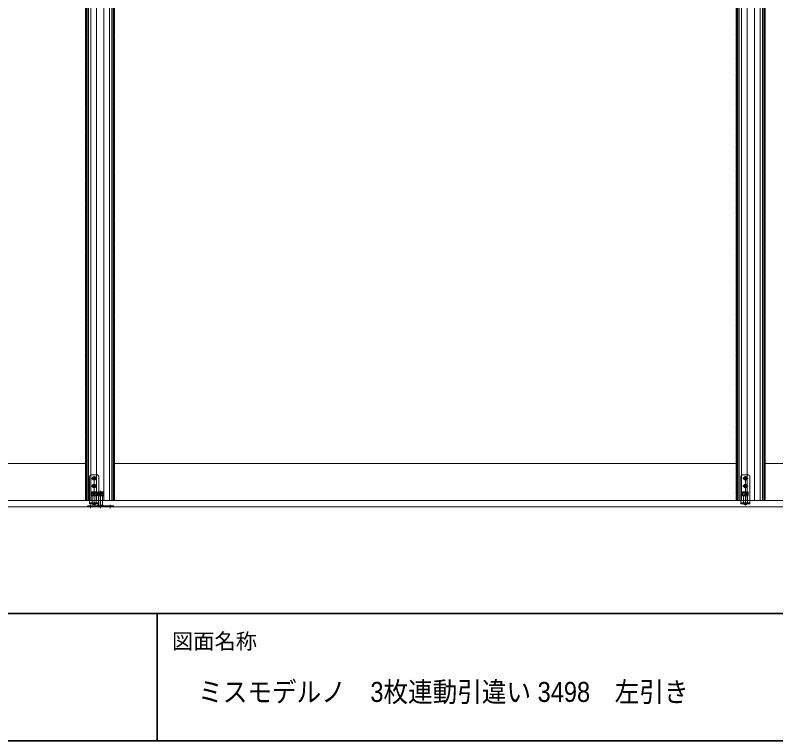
# Model space of a CAD drawing. Units: millimetres, scale not verified. Extents: x -4547 to 4547, y -2305 to 2305.
# Drawn here: x -3204 to -1861, y -2099 to -817 of the extents above; entities that cross this region are included whole.
import ezdxf
from ezdxf.enums import TextEntityAlignment as Align

# ---------------------------------------------------------------- set-up
doc = ezdxf.new("R2010")
doc.units = ezdxf.units.MM
doc.header["$LTSCALE"] = 20
for name, pattern in [('USER1', [10.5, 8, -0.5, 0.5, -0.5, 0.5, -0.5]), ('USER2', [1.11, 0.71, -0.4]), ('USER3', [2.91, 1.76, -0.4, 0.35, -0.4])]:
    doc.linetypes.add(name, pattern=pattern)
doc.layers.add('0-0_3一般', color=7, linetype='Continuous', lineweight=15)
doc.layers.add('0-5_1図面枠', color=7, linetype='Continuous', lineweight=20)
doc.styles.add('ＭＳ Ｐゴシック', font='')
doc.styles.get('ＭＳ Ｐゴシック').set_extended_font_data('MS PGothic')

# ---------------------------------------------------------------- blocks, each defined once
blk = doc.blocks.new('グループ-1')
at = {"layer": '0-0_3一般'}
for p, q in [((-34676.5, -33060), (-34676.5, 12740)), ((-34594.5, -33060), (-34594.5, 12740)), ((-34392.5, -33060), (-34392.5, 12740)), ((-33804.5, 12740), (-33804.5, -31780)), ((-34754.5, -31760), (-34754.5, -9910)), ((-56754.5, -31760), (-34754.5, -31760)), ((-34754.5, -33060), (-34754.5, -31760)), ((-33804.5, -31780), (-33804.5, -33060)), ((-34754.5, -33060), (-57704.5, -33060)), ((-34724.5, -33060), (-34754.5, -33060)), ((-34248.5, -33060), (-34724.5, -33060)), ((-33884.5, -33060), (-34248.5, -33060)), ((-33804.5, -33060), (-33884.5, -33060))]:
    blk.add_line(p, q, dxfattribs=at)
at = {"layer": '0-0_3一般', "linetype": 'USER1'}
for p, q in [((-33754.5, 12740), (-33754.5, -33060)), ((-33754.5, -33060), (-33804.5, -33060))]:
    blk.add_line(p, q, dxfattribs=at)
at = {"layer": '0-0_3一般', "linetype": 'USER2'}
for p, q in [((-34754.5, -31760), (-34724.5, -31760)), ((-34724.5, -31760), (-34724.5, -33060))]:
    blk.add_line(p, q, dxfattribs=at)
blk = doc.blocks.new('グループ-2')
at = {"layer": '0-0_3一般'}
for p, q in [((-34136.4, 12740), (-34136.4, -33060)), ((-33934.5, 12740), (-33934.5, -33060)), ((-33852.5, 12740), (-33852.5, -33060)), ((-11696.5, -33060), (-11696.5, 12740)), ((-11614.5, -33060), (-11614.5, 12740)), ((-11412.5, -33060), (-11412.5, 12740)), ((-10824.5, 12740), (-10824.5, -31780)), ((-33774.5, -9910), (-33774.5, -31760)), ((-11774.5, -31760), (-11774.5, -9910)), ((-34724.5, -33060), (-34724.5, -31780)), ((-33774.5, -31760), (-33774.5, -33060)), ((-33774.5, -31760), (-11774.5, -31760)), ((-11774.5, -33060), (-11774.5, -31760)), ((-10824.5, -31780), (-10824.5, -33060)), ((-11774.5, -33060), (-34724.5, -33060)), ((-34644.5, -33060), (-34724.5, -33060)), ((-34280.5, -33060), (-34644.5, -33060)), ((-33804.5, -33060), (-34280.5, -33060)), ((-33774.5, -33060), (-33804.5, -33060)), ((-11744.5, -33060), (-11774.5, -33060)), ((-11268.5, -33060), (-11744.5, -33060)), ((-10904.5, -33060), (-11268.5, -33060)), ((-10824.5, -33060), (-10904.5, -33060))]:
    blk.add_line(p, q, dxfattribs=at)
at = {"layer": '0-0_3一般', "linetype": 'USER2'}
for p, q in [((-33804.5, -33060), (-33804.5, -31760)), ((-33804.5, -31760), (-33774.5, -31760)), ((-11774.5, -31760), (-11744.5, -31760)), ((-11744.5, -31760), (-11744.5, -33060))]:
    blk.add_line(p, q, dxfattribs=at)
at = {"layer": '0-0_3一般', "linetype": 'USER1'}
for points in [[(-34724.5, -33060), (-34774.5, -33060), (-34774.5, 12740), (-34724.5, 12740)], [(-10824.5, 12740), (-10774.5, 12740), (-10774.5, -33060), (-10824.5, -33060)]]:
    blk.add_lwpolyline(points, dxfattribs=at)
at = {"layer": '0-0_3一般'}
blk.add_lwpolyline([(-34724.5, -31780), (-34724.5, 12740), (-11744.5, 12740)], dxfattribs=at)
blk = doc.blocks.new('グループ-4')
at = {"layer": '0-0_3一般'}
for p, q in [((-34349.5, -32820), (-34349.5, -32770)), ((-34339.5, -32760), (-34334.5, -32760)), ((-34334.5, -32760), (-34174.5, -32760)), ((-34209.5, -32750), (-34299.5, -32750)), ((-34299.5, -32750), (-34297, -32760)), ((-34209.5, -32750), (-34212, -32760)), ((-34174.5, -32760), (-34169.5, -32760)), ((-34159.5, -32770), (-34169.5, -32760)), ((-34159.5, -32770), (-34159.5, -32820)), ((-34354.5, -32820), (-34154.5, -32820)), ((-34354.5, -32840), (-34154.5, -32840)), ((-34349.5, -32890), (-34349.5, -32840)), ((-34349.5, -32890), (-34159.5, -32890)), ((-34349.5, -32890), (-34339.5, -32900)), ((-34334.5, -32900), (-34339.5, -32900)), ((-34174.5, -32900), (-34334.5, -32900)), ((-34324.5, -32900), (-34324.5, -33230)), ((-34184.5, -32900), (-34184.5, -33230)), ((-34169.5, -32900), (-34174.5, -32900)), ((-34159.5, -32890), (-34169.5, -32900)), ((-34159.5, -32840), (-34159.5, -32890)), ((-34184.5, -33230), (-34324.5, -33230))]:
    blk.add_line(p, q, dxfattribs=at)
at = {"layer": '0-0_3一般', "linetype": 'USER2'}
for p, q in [((-34334.5, -32780), (-34334.5, -32760)), ((-34174.5, -32780), (-34174.5, -32760)), ((-34296.5, -32780), (-34334.5, -32780)), ((-34334.5, -32880), (-34334.5, -32900)), ((-34296.5, -32780), (-34296.5, -32880)), ((-34212.5, -32780), (-34296.5, -32780)), ((-34174.5, -32880), (-34174.5, -32900)), ((-34654.5, -33290), (-34654.5, -33250)), ((-34554.5, -33250), (-34554.5, -33290)), ((-34304.5, -33270), (-34309.5, -33290)), ((-34309.5, -33290), (-34199.5, -33290)), ((-34304.5, -33230), (-34304.5, -33270)), ((-34304.5, -33230), (-34304.5, -33270)), ((-34254.5, -33272.6), (-34284.5, -33290)), ((-34224.5, -33290), (-34254.5, -33272.6)), ((-34204.5, -33270), (-34204.5, -33230)), ((-34204.5, -33270), (-34204.5, -33230)), ((-34199.5, -33290), (-34204.5, -33270)), ((-33954.5, -33290), (-33954.5, -33250)), ((-33854.5, -33250), (-33854.5, -33290))]:
    blk.add_line(p, q, dxfattribs=at)
at = {"layer": '0-0_3一般', "linetype": 'USER1'}
for p, q in [((-34297, -32760), (-34294.5, -32770)), ((-34294.5, -32770), (-34294.5, -32880)), ((-34212, -32760), (-34214.5, -32770)), ((-34214.5, -32770), (-34214.5, -32880)), ((-34324.5, -32880), (-34324.5, -32900)), ((-34324.5, -32880), (-34304.5, -32880)), ((-34304.5, -32880), (-34294.5, -32880)), ((-34294.5, -32880), (-34214.5, -32880)), ((-34214.5, -32880), (-34204.5, -32880)), ((-34204.5, -32880), (-34184.5, -32880)), ((-34184.5, -32880), (-34184.5, -32900))]:
    blk.add_line(p, q, dxfattribs=at)
at = {"layer": '0-0_3一般', "linetype": 'USER3'}
for p, q in [((-34254.5, -32720), (-34254.5, -33330)), ((-34254.5, -32730), (-34254.5, -32740)), ((-34254.5, -32740), (-34254.5, -32920)), ((-34254.5, -32740), (-34254.5, -32920)), ((-34344.5, -32830), (-34369.5, -32830)), ((-34144.5, -32830), (-34344.5, -32830)), ((-34254.5, -32920), (-34254.5, -32930)), ((-34139.5, -32830), (-34144.5, -32830)), ((-34604.5, -33210), (-34604.5, -33330)), ((-34254.5, -33190), (-34254.5, -33330)), ((-33904.5, -33210), (-33904.5, -33330))]:
    blk.add_line(p, q, dxfattribs=at)
at = {"layer": '0-0_3一般'}
for points in [[(-34159.5, -32770), (-34349.5, -32770), (-34339.5, -32760)], [(-34154.5, -33250), (-34154.5, -33230), (-34354.5, -33230), (-34354.5, -33250)]]:
    blk.add_lwpolyline(points, dxfattribs=at)
at = {"layer": '0-0_3一般', "linetype": 'USER2'}
for points in [[(-34274.5, -32750), (-34254.5, -32761.5), (-34234.5, -32750)], [(-34174.5, -32880), (-34212.5, -32880), (-34296.5, -32880), (-34334.5, -32880)], [(-34174.5, -32780), (-34212.5, -32780), (-34212.5, -32880)], [(-34354.5, -33290), (-34354.5, -33270), (-34154.5, -33270), (-34154.5, -33290)]]:
    blk.add_lwpolyline(points, dxfattribs=at)
at = {"layer": '0-0_3一般'}
blk.add_lwpolyline([(-34714.5, -33290), (-34714.5, -33250), (-33794.5, -33250), (-33794.5, -33290)], close=True, dxfattribs=at)
for centre, start, end in [((-34354.5, -32830), 90, 180), ((-34354.5, -32830), 180, 270), ((-34154.5, -32830), 0, 90), ((-34154.5, -32830), 270, 0)]:
    blk.add_arc(centre, 10, start, end, dxfattribs=at)
at = {"layer": '0-0_3一般', "linetype": 'USER2'}
for centre, start, end in [((-34354.5, -32830), 0, 90), ((-34354.5, -32830), 270, 0), ((-34154.5, -32830), 90, 270)]:
    blk.add_arc(centre, 10, start, end, dxfattribs=at)
blk = doc.blocks.new('グループ-18')
at = {"layer": '0-0_3一般', "linetype": 'USER2'}
for p, q in [((-34634.5, -33060), (-34634.5, -32220)), ((-34574.5, -32160), (-34374.5, -32160)), ((-34504.5, -32344), (-34504.5, -32216)), ((-34444.5, -32216), (-34444.5, -32344)), ((-34314.5, -32200), (-34314.5, -33060)), ((-11634.5, -33060), (-11634.5, -32220)), ((-11574.5, -32160), (-11374.5, -32160)), ((-11504.5, -32344), (-11504.5, -32216)), ((-11444.5, -32216), (-11444.5, -32344)), ((-11314.5, -32200), (-11314.5, -33060)), ((-34568.5, -32280), (-34380.5, -32280)), ((-34444.5, -32236), (-34504.5, -32236)), ((-34444.5, -32324), (-34504.5, -32324)), ((-34504.5, -32614), (-34504.5, -32486)), ((-34444.5, -32486), (-34444.5, -32614)), ((-11568.5, -32280), (-11380.5, -32280)), ((-11444.5, -32236), (-11504.5, -32236)), ((-11444.5, -32324), (-11504.5, -32324)), ((-11504.5, -32614), (-11504.5, -32486)), ((-11444.5, -32486), (-11444.5, -32614)), ((-34569.5, -32890), (-34569.5, -32770)), ((-34380.5, -32550), (-34568.5, -32550)), ((-34559.5, -32760), (-34554.5, -32760)), ((-34494.5, -32750), (-34519.5, -32750)), ((-34517, -32760), (-34519.5, -32750)), ((-34514.5, -32770), (-34517, -32760)), ((-34514.5, -32880), (-34514.5, -32770)), ((-34444.5, -32506), (-34504.5, -32506)), ((-34444.5, -32594), (-34504.5, -32594)), ((-34474.5, -32761.5), (-34494.5, -32750)), ((-34474.5, -32720), (-34474.5, -32761.5)), ((-34474.5, -32730), (-34474.5, -32740)), ((-34474.5, -32740), (-34474.5, -32920)), ((-34474.5, -32740), (-34474.5, -32920)), ((-34454.5, -32750), (-34474.5, -32761.5)), ((-34474.5, -32761.5), (-34474.5, -33240)), ((-34432, -32760), (-34429.5, -32750)), ((-34379.5, -32770), (-34389.5, -32760)), ((-34379.5, -32770), (-34379.5, -32890)), ((-11569.5, -32770), (-11559.5, -32760)), ((-11569.5, -32890), (-11569.5, -32770)), ((-11379.5, -32770), (-11569.5, -32770)), ((-11380.5, -32550), (-11568.5, -32550)), ((-11559.5, -32760), (-11554.5, -32760)), ((-11554.5, -32760), (-11394.5, -32760)), ((-11554.5, -32780), (-11554.5, -32760)), ((-11517, -32760), (-11519.5, -32750)), ((-11514.5, -32770), (-11517, -32760)), ((-11514.5, -32880), (-11514.5, -32770)), ((-11444.5, -32506), (-11504.5, -32506)), ((-11444.5, -32594), (-11504.5, -32594)), ((-11454.5, -32750), (-11494.5, -32750)), ((-11474.5, -32640), (-11474.5, -32761.5)), ((-11474.5, -32740), (-11474.5, -33020)), ((-11429.5, -32750), (-11454.5, -32750)), ((-11434.5, -32770), (-11432, -32760)), ((-11434.5, -32880), (-11434.5, -32770)), ((-11432, -32760), (-11429.5, -32750)), ((-11394.5, -32760), (-11389.5, -32760)), ((-11394.5, -32780), (-11394.5, -32760)), ((-11379.5, -32770), (-11389.5, -32760)), ((-11379.5, -32770), (-11379.5, -32890)), ((-34359.5, -32830), (-34589.5, -32830)), ((-34569.5, -32890), (-34379.5, -32890)), ((-34569.5, -32890), (-34559.5, -32900)), ((-34516.5, -32780), (-34554.5, -32780)), ((-34544.5, -32880), (-34544.5, -32900)), ((-34544.5, -32880), (-34514.5, -32880)), ((-34544.5, -32900), (-34544.5, -33140)), ((-34516.5, -32780), (-34516.5, -32880)), ((-34432.5, -32780), (-34516.5, -32780)), ((-34514.5, -32880), (-34434.5, -32880)), ((-34474.5, -32920), (-34474.5, -33030)), ((-34434.5, -32880), (-34404.5, -32880)), ((-34404.5, -32880), (-34404.5, -32900)), ((-34404.5, -32900), (-34404.5, -33140)), ((-34389.5, -32900), (-34394.5, -32900)), ((-34379.5, -32890), (-34389.5, -32900)), ((-11359.5, -32830), (-11589.5, -32830)), ((-11569.5, -32890), (-11559.5, -32900)), ((-11569.5, -32890), (-11379.5, -32890)), ((-11554.5, -32900), (-11559.5, -32900)), ((-11516.5, -32780), (-11554.5, -32780)), ((-11554.5, -32880), (-11554.5, -32900)), ((-11516.5, -32880), (-11554.5, -32880)), ((-11394.5, -32900), (-11554.5, -32900)), ((-11544.5, -32880), (-11514.5, -32880)), ((-11544.5, -32880), (-11544.5, -32900)), ((-11544.5, -32900), (-11544.5, -33140)), ((-11432.5, -32880), (-11516.5, -32880)), ((-11474.5, -33020), (-11474.5, -33030)), ((-11432.5, -32780), (-11432.5, -32880)), ((-11394.5, -32780), (-11432.5, -32780)), ((-11394.5, -32880), (-11432.5, -32880)), ((-11404.5, -32880), (-11404.5, -32900)), ((-11404.5, -32900), (-11404.5, -33140)), ((-11394.5, -32880), (-11394.5, -32900)), ((-11389.5, -32900), (-11394.5, -32900)), ((-11379.5, -32890), (-11389.5, -32900)), ((-34404.5, -33140), (-34544.5, -33140)), ((-34524.5, -33180), (-34529.5, -33200)), ((-34529.5, -33200), (-34419.5, -33200)), ((-34525.5, -33140), (-34525.5, -33180)), ((-34524.5, -33140), (-34524.5, -33180)), ((-34474.5, -33182.6), (-34504.5, -33200)), ((-34444.5, -33200), (-34474.5, -33182.6)), ((-34424.5, -33180), (-34424.5, -33140)), ((-34419.5, -33200), (-34424.5, -33180)), ((-34423.5, -33140), (-34423.5, -33180)), ((-11404.5, -33140), (-11544.5, -33140)), ((-11524.5, -33180), (-11529.5, -33200)), ((-11525.5, -33140), (-11525.5, -33180)), ((-11524.5, -33140), (-11524.5, -33180)), ((-11424.5, -33180), (-11424.5, -33140)), ((-11423.5, -33140), (-11423.5, -33180))]:
    blk.add_line(p, q, dxfattribs=at)
at = {"layer": '0-0_3一般', "linetype": 'USER3'}
for p, q in [((-34474.5, -32200), (-34474.5, -33140)), ((-11474.5, -32200), (-11474.5, -33140))]:
    blk.add_line(p, q, dxfattribs=at)
at = {"layer": '0-0_3一般'}
for p, q in [((-34634.5, -33140), (-34634.5, -33060)), ((-34634.5, -33180), (-34634.5, -33140)), ((-34525.5, -33140), (-34634.5, -33140)), ((-34525.5, -33180), (-34634.5, -33180)), ((-34423.5, -33140), (-34525.5, -33140)), ((-34423.5, -33180), (-34525.5, -33180)), ((-34314.5, -33140), (-34423.5, -33140)), ((-34314.5, -33180), (-34423.5, -33180)), ((-34314.5, -33060), (-34314.5, -33140)), ((-34314.5, -33140), (-34314.5, -33180)), ((-11634.5, -33140), (-11634.5, -33060)), ((-11525.5, -33140), (-11634.5, -33140)), ((-11634.5, -33180), (-11634.5, -33140)), ((-11525.5, -33180), (-11634.5, -33180)), ((-11423.5, -33140), (-11525.5, -33140)), ((-11423.5, -33180), (-11525.5, -33180)), ((-11314.5, -33140), (-11423.5, -33140)), ((-11314.5, -33180), (-11423.5, -33180)), ((-11314.5, -33060), (-11314.5, -33140)), ((-11314.5, -33140), (-11314.5, -33180))]:
    blk.add_line(p, q, dxfattribs=at)
at = {"layer": '0-0_3一般', "linetype": 'USER2'}
for points in [[(-34379.5, -32770), (-34569.5, -32770), (-34559.5, -32760)], [(-34554.5, -32780), (-34554.5, -32760), (-34394.5, -32760)], [(-34429.5, -32750), (-34454.5, -32750), (-34494.5, -32750)], [(-34434.5, -32880), (-34434.5, -32770), (-34432, -32760)], [(-34394.5, -32780), (-34394.5, -32760), (-34389.5, -32760)], [(-11474.5, -32761.5), (-11494.5, -32750), (-11519.5, -32750)], [(-11474.5, -32650), (-11474.5, -32740), (-11474.5, -33020)], [(-11454.5, -32750), (-11474.5, -32761.5), (-11474.5, -33240)], [(-34554.5, -32880), (-34554.5, -32900), (-34559.5, -32900)], [(-34394.5, -32880), (-34432.5, -32880), (-34516.5, -32880), (-34554.5, -32880)], [(-34394.5, -32880), (-34394.5, -32900), (-34554.5, -32900)], [(-34394.5, -32780), (-34432.5, -32780), (-34432.5, -32880)], [(-11432.5, -32780), (-11516.5, -32780), (-11516.5, -32880)], [(-11514.5, -32880), (-11434.5, -32880), (-11404.5, -32880)], [(-11529.5, -33200), (-11419.5, -33200), (-11424.5, -33180)], [(-11444.5, -33200), (-11474.5, -33182.6), (-11504.5, -33200)]]:
    blk.add_lwpolyline(points, dxfattribs=at)
for centre, radius, start, end in [((-34574.5, -32220), 60, 90, 180), ((-34364.5, -32210), 51, 11.30993, 101.30993), ((-11574.5, -32220), 60, 90, 180), ((-11364.5, -32210), 51, 11.30993, 101.30993), ((-34504.5, -32280), 44, 90, 270), ((-34444.5, -32280), 44, 270, 90), ((-11504.5, -32280), 44, 90, 270), ((-11444.5, -32280), 44, 270, 90), ((-34504.5, -32550), 44, 90, 270), ((-34444.5, -32550), 44, 270, 90), ((-11504.5, -32550), 44, 90, 270), ((-11444.5, -32550), 44, 270, 90)]:
    blk.add_arc(centre, radius, start, end, dxfattribs=at)
blk = doc.blocks.new('グループ-21')
at = {"layer": '0-0_3一般', "linetype": 'USER1'}
for p, q in [((-11794.5, -33060), (-11794.5, 12740)), ((-11744.5, -33060), (-11794.5, -33060))]:
    blk.add_line(p, q, dxfattribs=at)
at = {"layer": '0-0_3一般'}
for p, q in [((-11744.5, -31780), (-11744.5, 12740)), ((-11156.4, 12740), (-11156.4, -33060)), ((-10954.5, 12740), (-10954.5, -33060)), ((-10872.5, 12740), (-10872.5, -33060)), ((-10794.5, -9910), (-10794.5, -31760)), ((-11744.5, -33060), (-11744.5, -31780)), ((-10794.5, -31760), (11205.5, -31760)), ((-10794.5, -31760), (-10794.5, -33060)), ((-11664.5, -33060), (-11744.5, -33060)), ((11205.5, -33060), (-11744.5, -33060)), ((-11300.5, -33060), (-11664.5, -33060)), ((-10824.5, -33060), (-11300.5, -33060)), ((-10794.5, -33060), (-10824.5, -33060))]:
    blk.add_line(p, q, dxfattribs=at)
at = {"layer": '0-0_3一般', "linetype": 'USER2'}
for p, q in [((-10824.5, -31760), (-10794.5, -31760)), ((-10824.5, -33060), (-10824.5, -31760))]:
    blk.add_line(p, q, dxfattribs=at)
blk = doc.blocks.new('グループ-30')
at = {"layer": '0-0_3一般'}
blk.add_line((-58571.6, -33290), (12905.5, -33290), dxfattribs=at)
blk = doc.blocks.new('グループ-35')
at = {"layer": '0-0_3一般'}
for name in ['グループ-30', 'グループ-4', 'グループ-18', 'グループ-21', 'グループ-1', 'グループ-2']:
    blk.add_blockref(name, (0, 0), dxfattribs=at)
blk = doc.blocks.new('グループ-56')
at = {"layer": '0-5_1図面枠', "lineweight": 35}
for p, q in [((-60000, -37050), (60000, -37050)), ((-32250, -37050), (-32250, -41550))]:
    blk.add_line(p, q, dxfattribs=at)
blk.add_lwpolyline([(-60000, 41550), (60000, 41550), (60000, -41550), (-60000, -41550)], close=True, dxfattribs=at)
blk = doc.blocks.new('図面枠')
at = {"layer": '0-5_1図面枠'}
blk.add_blockref('グループ-56', (0, 0), dxfattribs=at)
at = {"layer": '0-5_1図面枠', "style": 'ＭＳ Ｐゴシック'}
blk.add_text('図面名称', height=550.3, dxfattribs=at).set_placement((-31725.1, -38474.8), align=Align.BOTTOM_LEFT)

msp = doc.modelspace()

# ---------------------------------------------------------------- block references
at = {"layer": '0-0_3一般', "xscale": 0.05, "yscale": 0.05}
msp.add_blockref('グループ-35', (-1340.62, -21.39), dxfattribs=at)
at = {"layer": '0-5_1図面枠', "xscale": 0.05, "yscale": 0.05}
msp.add_blockref('図面枠', (-1340.62, -21.39), dxfattribs=at)

# ---------------------------------------------------------------- texts
at = {"layer": '0-5_1図面枠', "style": 'ＭＳ Ｐゴシック', "width": 0.9}
msp.add_text('ミスモデルノ\u30003枚連動引違い 3498\u3000左引き', height=35.38, dxfattribs=at).set_placement((-2880.54, -2040.88), align=Align.BOTTOM_LEFT)

doc.saveas('drawing.dxf')
